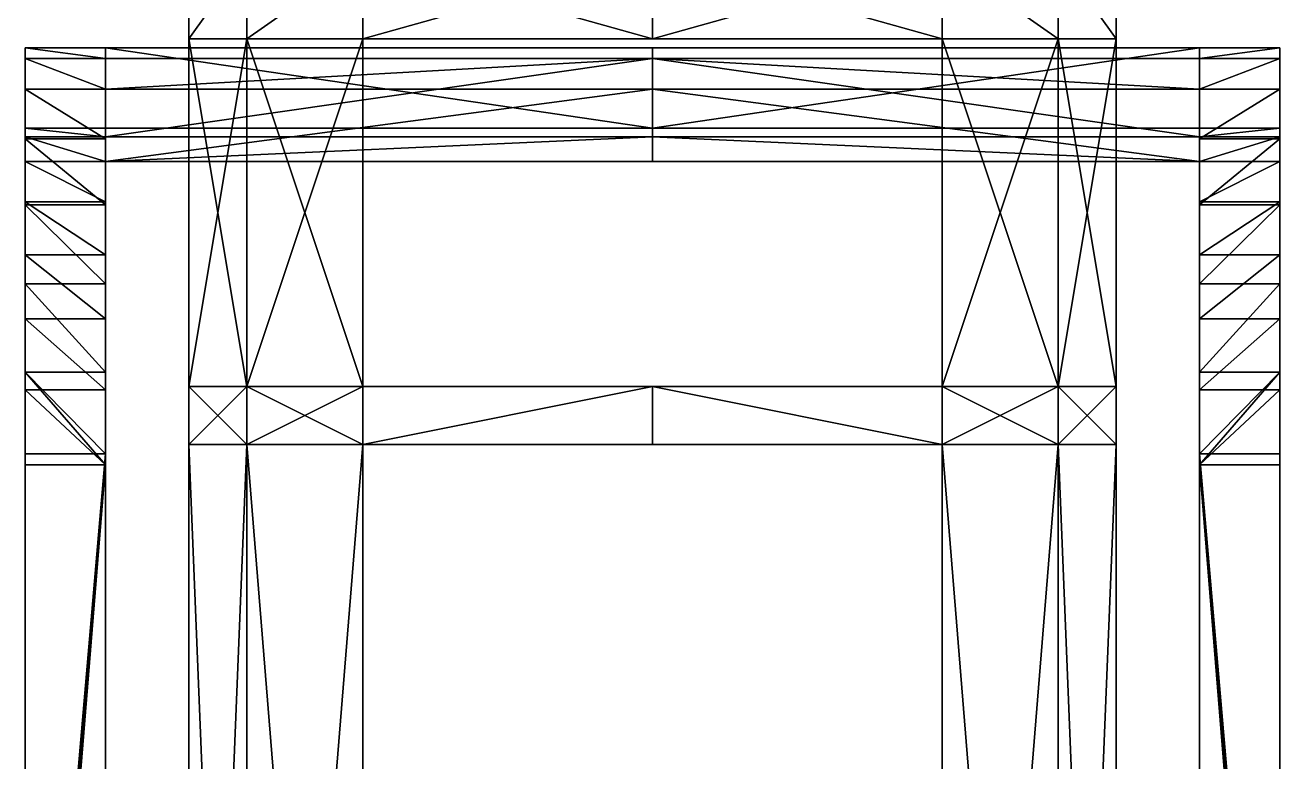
# Model space of a CAD drawing. Extents: x -1.01 to 1.01, y 0 to 4.77.
# Drawn here: x -0.86 to 0.86, y 2.903 to 3.913 of the extents above; entities that cross this region are included whole.
import ezdxf

# ---------------------------------------------------------------- set-up
doc = ezdxf.new("R2010")
doc.units = 0

msp = doc.modelspace()

# ---------------------------------------------------------------- linework, layer by layer
for points in [[(-0.635494, 3.893966, 0.23908), (-0.635494, 4.005177, 0.23908), (-0.556057, 4.005177, 0.23908)], [(-0.556057, 3.893966, 0.23908), (-0.635494, 3.893966, 0.23908), (-0.556057, 4.005177, 0.23908)], [(-0.635494, 3.893966, -0.078667), (-0.635494, 3.893966, -0.435612), (-0.635494, 4.005177, -0.078667)], [(-0.635494, 3.893966, -0.435612), (-0.635494, 4.005177, -0.435612), (-0.635494, 4.005177, -0.078667)], [(-0.635494, 3.893966, -0.435612), (-0.556057, 4.005177, -0.435612), (-0.635494, 4.005177, -0.435612)], [(-0.556057, 3.893966, -0.435612), (-0.556057, 4.005177, -0.435612), (-0.635494, 3.893966, -0.435612)], [(-0.635494, 3.893966, 0.080206), (-0.635494, 4.005177, 0.080206), (-0.635494, 4.005177, 0.111981)], [(-0.635494, 3.893966, 0.111981), (-0.635494, 3.893966, 0.080206), (-0.635494, 4.005177, 0.111981)], [(-0.635494, 3.893966, 0.23908), (-0.635494, 4.005177, 0.111981), (-0.635494, 4.005177, 0.23908)], [(-0.635494, 3.893966, 0.23908), (-0.635494, 3.893966, 0.111981), (-0.635494, 4.005177, 0.111981)], [(-0.635494, 3.893966, 0.080206), (-0.635494, 4.005177, -0.007174), (-0.635494, 4.005177, 0.080206)], [(-0.635494, 3.893966, 0.080206), (-0.635494, 3.893966, -0.007174), (-0.635494, 4.005177, -0.007174)], [(-0.635494, 3.893966, -0.007174), (-0.635494, 3.893966, -0.078667), (-0.635494, 4.005177, -0.078667)], [(-0.635494, 3.893966, -0.007174), (-0.635494, 4.005177, -0.078667), (-0.635494, 4.005177, -0.007174)], [(-0.556057, 3.893966, 0.23908), (-0.556057, 4.005177, 0.23908), (-0.397184, 4.005177, 0.23908)], [(-0.397184, 3.893966, 0.23908), (-0.556057, 3.893966, 0.23908), (-0.397184, 4.005177, 0.23908)], [(-0.556057, 3.893966, -0.435612), (-0.397184, 4.005177, -0.435612), (-0.556057, 4.005177, -0.435612)], [(-0.397184, 3.893966, -0.435612), (-0.397184, 4.005177, -0.435612), (-0.556057, 3.893966, -0.435612)], [(0, 3.893966, -0.435612), (0, 4.005177, -0.435612), (-0.397184, 3.893966, -0.435612)], [(-0.397184, 3.893966, -0.435612), (0, 4.005177, -0.435612), (-0.397184, 4.005177, -0.435612)], [(0, 3.893966, 0.23908), (-0.397184, 4.005177, 0.23908), (0, 4.005177, 0.23908)], [(0, 3.893966, 0.23908), (-0.397184, 3.893966, 0.23908), (-0.397184, 4.005177, 0.23908)], [(0, 3.893966, -0.435612), (0.397184, 3.893966, -0.435612), (0, 4.005177, -0.435612)], [(0.397184, 3.893966, -0.435612), (0.397184, 4.005177, -0.435612), (0, 4.005177, -0.435612)], [(0, 3.893966, 0.23908), (0, 4.005177, 0.23908), (0.397184, 4.005177, 0.23908)], [(0, 3.893966, 0.23908), (0.397184, 4.005177, 0.23908), (0.397184, 3.893966, 0.23908)], [(0.556057, 3.893966, 0.23908), (0.397184, 4.005177, 0.23908), (0.556057, 4.005177, 0.23908)], [(0.397184, 3.893966, 0.23908), (0.397184, 4.005177, 0.23908), (0.556057, 3.893966, 0.23908)], [(0.556057, 3.893966, -0.435612), (0.556057, 4.005177, -0.435612), (0.397184, 4.005177, -0.435612)], [(0.397184, 3.893966, -0.435612), (0.556057, 3.893966, -0.435612), (0.397184, 4.005177, -0.435612)], [(0.635494, 3.893966, 0.23908), (0.556057, 4.005177, 0.23908), (0.635494, 4.005177, 0.23908)], [(0.556057, 3.893966, 0.23908), (0.556057, 4.005177, 0.23908), (0.635494, 3.893966, 0.23908)], [(0.635494, 3.893966, -0.435612), (0.635494, 4.005177, -0.435612), (0.556057, 4.005177, -0.435612)], [(0.556057, 3.893966, -0.435612), (0.635494, 3.893966, -0.435612), (0.556057, 4.005177, -0.435612)], [(0.635494, 3.893966, -0.078667), (0.635494, 4.005177, -0.078667), (0.635494, 3.893966, -0.435612)], [(0.635494, 3.893966, -0.435612), (0.635494, 4.005177, -0.078667), (0.635494, 4.005177, -0.435612)], [(0.635494, 3.893966, 0.080206), (0.635494, 4.005177, 0.111981), (0.635494, 4.005177, 0.080206)], [(0.635494, 3.893966, 0.111981), (0.635494, 4.005177, 0.111981), (0.635494, 3.893966, 0.080206)], [(0.635494, 3.893966, 0.23908), (0.635494, 4.005177, 0.23908), (0.635494, 4.005177, 0.111981)], [(0.635494, 3.893966, 0.23908), (0.635494, 4.005177, 0.111981), (0.635494, 3.893966, 0.111981)], [(0.635494, 3.893966, 0.080206), (0.635494, 4.005177, 0.080206), (0.635494, 4.005177, -0.007174)], [(0.635494, 3.893966, 0.080206), (0.635494, 4.005177, -0.007174), (0.635494, 3.893966, -0.007174)], [(0.635494, 3.893966, -0.007174), (0.635494, 4.005177, -0.078667), (0.635494, 3.893966, -0.078667)], [(0.635494, 3.893966, -0.007174), (0.635494, 4.005177, -0.007174), (0.635494, 4.005177, -0.078667)], [(-0.635494, 3.893966, -0.078667), (-0.556057, 3.893966, -0.435612), (-0.635494, 3.893966, -0.435612)], [(-0.556057, 3.893966, -0.078667), (-0.556057, 3.893966, -0.435612), (-0.635494, 3.893966, -0.078667)], [(-0.556057, 3.417345, -0.078667), (-0.556057, 3.893966, -0.078667), (-0.635494, 3.893966, -0.078667)], [(-0.556057, 3.417345, -0.078667), (-0.635494, 3.893966, -0.078667), (-0.635494, 3.417345, -0.078667)], [(-0.635494, 3.417345, 0.23908), (-0.635494, 3.893966, 0.23908), (-0.556057, 3.893966, 0.23908)], [(-0.556057, 3.417345, 0.23908), (-0.635494, 3.417345, 0.23908), (-0.556057, 3.893966, 0.23908)], [(-0.635494, 3.417345, 0.23908), (-0.635494, 3.417345, 0.111981), (-0.635494, 3.893966, 0.23908)], [(-0.635494, 3.417345, 0.111981), (-0.635494, 3.893966, 0.111981), (-0.635494, 3.893966, 0.23908)], [(-0.635494, 3.417345, 0.111981), (-0.635494, 3.417345, 0.080206), (-0.635494, 3.893966, 0.080206)], [(-0.635494, 3.417345, 0.111981), (-0.635494, 3.893966, 0.080206), (-0.635494, 3.893966, 0.111981)], [(-0.635494, 3.417345, 0.080206), (-0.635494, 3.417345, -0.007174), (-0.635494, 3.893966, 0.080206)], [(-0.635494, 3.417345, -0.007174), (-0.635494, 3.893966, -0.007174), (-0.635494, 3.893966, 0.080206)], [(-0.635494, 3.417345, -0.007174), (-0.635494, 3.417345, -0.078667), (-0.635494, 3.893966, -0.078667)], [(-0.635494, 3.417345, -0.007174), (-0.635494, 3.893966, -0.078667), (-0.635494, 3.893966, -0.007174)], [(-0.556057, 3.893966, -0.078667), (-0.397184, 3.893966, -0.435612), (-0.556057, 3.893966, -0.435612)], [(-0.397184, 3.893966, -0.078667), (-0.397184, 3.893966, -0.435612), (-0.556057, 3.893966, -0.078667)], [(-0.397184, 3.417345, -0.078667), (-0.397184, 3.893966, -0.078667), (-0.556057, 3.893966, -0.078667)], [(-0.397184, 3.417345, -0.078667), (-0.556057, 3.893966, -0.078667), (-0.556057, 3.417345, -0.078667)], [(-0.556057, 3.417345, 0.23908), (-0.556057, 3.893966, 0.23908), (-0.397184, 3.893966, 0.23908)], [(-0.397184, 3.417345, 0.23908), (-0.556057, 3.417345, 0.23908), (-0.397184, 3.893966, 0.23908)], [(0, 3.893966, -0.078667), (0, 3.893966, -0.435612), (-0.397184, 3.893966, -0.078667)], [(-0.397184, 3.893966, -0.078667), (0, 3.893966, -0.435612), (-0.397184, 3.893966, -0.435612)], [(0, 3.893966, 0.111981), (0, 3.893966, 0.080206), (-0.397184, 3.893966, 0.080206)], [(0, 3.893966, 0.111981), (-0.397184, 3.893966, 0.080206), (-0.397184, 3.893966, 0.111981)], [(0, 3.893966, 0.23908), (-0.397184, 3.893966, 0.111981), (-0.397184, 3.893966, 0.23908)], [(0, 3.893966, 0.23908), (0, 3.893966, 0.111981), (-0.397184, 3.893966, 0.111981)], [(-0.397184, 3.417345, 0.111981), (-0.397184, 3.893966, 0.080206), (-0.397184, 3.417345, 0.080206)], [(-0.397184, 3.417345, 0.111981), (-0.397184, 3.893966, 0.111981), (-0.397184, 3.893966, 0.080206)], [(-0.397184, 3.417345, 0.23908), (-0.397184, 3.893966, 0.23908), (-0.397184, 3.417345, 0.111981)], [(-0.397184, 3.417345, 0.111981), (-0.397184, 3.893966, 0.23908), (-0.397184, 3.893966, 0.111981)], [(0, 3.893966, 0.080206), (0, 3.893966, -0.007174), (-0.397184, 3.893966, 0.080206)], [(-0.397184, 3.893966, 0.080206), (0, 3.893966, -0.007174), (-0.397184, 3.893966, -0.007174)], [(0, 3.893966, -0.007174), (0, 3.893966, -0.078667), (-0.397184, 3.893966, -0.078667)], [(0, 3.893966, -0.007174), (-0.397184, 3.893966, -0.078667), (-0.397184, 3.893966, -0.007174)], [(-0.397184, 3.417345, -0.007174), (-0.397184, 3.893966, -0.078667), (-0.397184, 3.417345, -0.078667)], [(-0.397184, 3.417345, -0.007174), (-0.397184, 3.893966, -0.007174), (-0.397184, 3.893966, -0.078667)], [(-0.397184, 3.417345, 0.080206), (-0.397184, 3.893966, 0.080206), (-0.397184, 3.417345, -0.007174)], [(-0.397184, 3.417345, -0.007174), (-0.397184, 3.893966, 0.080206), (-0.397184, 3.893966, -0.007174)], [(0, 3.893966, -0.078667), (0.397184, 3.893966, -0.078667), (0, 3.893966, -0.435612)], [(0.397184, 3.893966, -0.078667), (0.397184, 3.893966, -0.435612), (0, 3.893966, -0.435612)], [(0, 3.893966, 0.111981), (0.397184, 3.893966, 0.080206), (0, 3.893966, 0.080206)], [(0, 3.893966, 0.111981), (0.397184, 3.893966, 0.111981), (0.397184, 3.893966, 0.080206)], [(0, 3.893966, 0.23908), (0.397184, 3.893966, 0.23908), (0.397184, 3.893966, 0.111981)], [(0, 3.893966, 0.23908), (0.397184, 3.893966, 0.111981), (0, 3.893966, 0.111981)], [(0, 3.893966, 0.080206), (0.397184, 3.893966, 0.080206), (0, 3.893966, -0.007174)], [(0.397184, 3.893966, 0.080206), (0.397184, 3.893966, -0.007174), (0, 3.893966, -0.007174)], [(0, 3.893966, -0.007174), (0.397184, 3.893966, -0.078667), (0, 3.893966, -0.078667)], [(0, 3.893966, -0.007174), (0.397184, 3.893966, -0.007174), (0.397184, 3.893966, -0.078667)], [(0.556057, 3.893966, -0.078667), (0.556057, 3.893966, -0.435612), (0.397184, 3.893966, -0.435612)], [(0.397184, 3.893966, -0.078667), (0.556057, 3.893966, -0.078667), (0.397184, 3.893966, -0.435612)], [(0.397184, 3.417345, -0.078667), (0.556057, 3.893966, -0.078667), (0.397184, 3.893966, -0.078667)], [(0.397184, 3.417345, -0.078667), (0.556057, 3.417345, -0.078667), (0.556057, 3.893966, -0.078667)], [(0.556057, 3.417345, 0.23908), (0.397184, 3.893966, 0.23908), (0.556057, 3.893966, 0.23908)], [(0.397184, 3.417345, 0.23908), (0.397184, 3.893966, 0.23908), (0.556057, 3.417345, 0.23908)], [(0.397184, 3.417345, 0.111981), (0.397184, 3.417345, 0.080206), (0.397184, 3.893966, 0.080206)], [(0.397184, 3.417345, 0.111981), (0.397184, 3.893966, 0.080206), (0.397184, 3.893966, 0.111981)], [(0.397184, 3.417345, 0.23908), (0.397184, 3.417345, 0.111981), (0.397184, 3.893966, 0.23908)], [(0.397184, 3.417345, 0.111981), (0.397184, 3.893966, 0.111981), (0.397184, 3.893966, 0.23908)], [(0.397184, 3.417345, -0.007174), (0.397184, 3.417345, -0.078667), (0.397184, 3.893966, -0.078667)], [(0.397184, 3.417345, -0.007174), (0.397184, 3.893966, -0.078667), (0.397184, 3.893966, -0.007174)], [(0.397184, 3.417345, 0.080206), (0.397184, 3.417345, -0.007174), (0.397184, 3.893966, 0.080206)], [(0.397184, 3.417345, -0.007174), (0.397184, 3.893966, -0.007174), (0.397184, 3.893966, 0.080206)], [(0.635494, 3.893966, -0.078667), (0.635494, 3.893966, -0.435612), (0.556057, 3.893966, -0.435612)], [(0.556057, 3.893966, -0.078667), (0.635494, 3.893966, -0.078667), (0.556057, 3.893966, -0.435612)], [(0.556057, 3.417345, -0.078667), (0.635494, 3.893966, -0.078667), (0.556057, 3.893966, -0.078667)], [(0.556057, 3.417345, -0.078667), (0.635494, 3.417345, -0.078667), (0.635494, 3.893966, -0.078667)], [(0.635494, 3.417345, 0.23908), (0.556057, 3.893966, 0.23908), (0.635494, 3.893966, 0.23908)], [(0.556057, 3.417345, 0.23908), (0.556057, 3.893966, 0.23908), (0.635494, 3.417345, 0.23908)], [(0.635494, 3.417345, 0.23908), (0.635494, 3.893966, 0.23908), (0.635494, 3.417345, 0.111981)], [(0.635494, 3.417345, 0.111981), (0.635494, 3.893966, 0.23908), (0.635494, 3.893966, 0.111981)], [(0.635494, 3.417345, 0.111981), (0.635494, 3.893966, 0.080206), (0.635494, 3.417345, 0.080206)], [(0.635494, 3.417345, 0.111981), (0.635494, 3.893966, 0.111981), (0.635494, 3.893966, 0.080206)], [(0.635494, 3.417345, 0.080206), (0.635494, 3.893966, 0.080206), (0.635494, 3.417345, -0.007174)], [(0.635494, 3.417345, -0.007174), (0.635494, 3.893966, 0.080206), (0.635494, 3.893966, -0.007174)], [(0.635494, 3.417345, -0.007174), (0.635494, 3.893966, -0.078667), (0.635494, 3.417345, -0.078667)], [(0.635494, 3.417345, -0.007174), (0.635494, 3.893966, -0.007174), (0.635494, 3.893966, -0.078667)], [(-0.86, 3.771245, -1.588802), (-0.86, 3.771245, -2.158802), (-0.86, 3.881245, -1.588802)], [(-0.86, 3.771245, -2.158802), (-0.86, 3.881245, -2.158802), (-0.86, 3.881245, -1.588802)], [(-0.86, 3.881245, -1.588802), (-0.86, 3.881245, -2.158802), (-0.75, 3.881245, -2.158802)], [(-0.75, 3.881245, -1.588802), (-0.86, 3.881245, -1.588802), (-0.75, 3.881245, -2.158802)], [(-0.86, 3.759685, -2.2614), (-0.86, 3.881245, -2.158802), (-0.86, 3.771245, -2.158802)], [(-0.86, 3.759685, -2.2614), (-0.86, 3.866927, -2.285877), (-0.86, 3.881245, -2.158802)], [(-0.75, 3.866927, -2.285877), (-0.75, 3.881245, -2.158802), (-0.86, 3.881245, -2.158802)], [(-0.75, 3.866927, -2.285877), (-0.86, 3.881245, -2.158802), (-0.86, 3.866927, -2.285877)], [(-0.86, 3.771245, -1.018802), (-0.86, 3.771245, -1.588802), (-0.86, 3.881245, -1.588802)], [(-0.86, 3.771245, -1.018802), (-0.86, 3.881245, -1.588802), (-0.86, 3.881245, -1.018802)], [(-0.75, 3.881245, -1.018802), (-0.86, 3.881245, -1.018802), (-0.86, 3.881245, -1.588802)], [(-0.75, 3.881245, -1.018802), (-0.86, 3.881245, -1.588802), (-0.75, 3.881245, -1.588802)], [(-0.86, 3.759685, -0.916204), (-0.86, 3.771245, -1.018802), (-0.86, 3.881245, -1.018802)], [(-0.86, 3.759685, -0.916204), (-0.86, 3.881245, -1.018802), (-0.86, 3.866927, -0.891727)], [(-0.75, 3.866927, -0.891727), (-0.86, 3.881245, -1.018802), (-0.75, 3.881245, -1.018802)], [(-0.75, 3.866927, -0.891727), (-0.86, 3.866927, -0.891727), (-0.86, 3.881245, -1.018802)], [(0, 3.881245, -1.588802), (-0.75, 3.881245, -2.158802), (0, 3.881245, -2.158802)], [(0, 3.881245, -1.588802), (-0.75, 3.881245, -1.588802), (-0.75, 3.881245, -2.158802)], [(-0.75, 3.759685, -2.2614), (-0.75, 3.771245, -2.158802), (-0.75, 3.881245, -2.158802)], [(-0.75, 3.759685, -2.2614), (-0.75, 3.881245, -2.158802), (-0.75, 3.866927, -2.285877)], [(0, 3.771245, -2.158802), (-0.75, 3.881245, -2.158802), (-0.75, 3.771245, -2.158802)], [(0, 3.771245, -2.158802), (0, 3.881245, -2.158802), (-0.75, 3.881245, -2.158802)], [(0, 3.881245, -1.018802), (-0.75, 3.881245, -1.018802), (0, 3.881245, -1.588802)], [(-0.75, 3.881245, -1.018802), (-0.75, 3.881245, -1.588802), (0, 3.881245, -1.588802)], [(-0.75, 3.759685, -0.916204), (-0.75, 3.881245, -1.018802), (-0.75, 3.771245, -1.018802)], [(-0.75, 3.759685, -0.916204), (-0.75, 3.866927, -0.891727), (-0.75, 3.881245, -1.018802)], [(0, 3.771245, -1.018802), (-0.75, 3.771245, -1.018802), (-0.75, 3.881245, -1.018802)], [(0, 3.771245, -1.018802), (-0.75, 3.881245, -1.018802), (0, 3.881245, -1.018802)], [(0, 3.881245, -1.588802), (0, 3.881245, -2.158802), (0.75, 3.881245, -2.158802)], [(0, 3.881245, -1.588802), (0.75, 3.881245, -2.158802), (0.75, 3.881245, -1.588802)], [(0, 3.771245, -2.158802), (0.75, 3.771245, -2.158802), (0.75, 3.881245, -2.158802)], [(0, 3.771245, -2.158802), (0.75, 3.881245, -2.158802), (0, 3.881245, -2.158802)], [(0, 3.881245, -1.018802), (0, 3.881245, -1.588802), (0.75, 3.881245, -1.018802)], [(0.75, 3.881245, -1.018802), (0, 3.881245, -1.588802), (0.75, 3.881245, -1.588802)], [(0, 3.771245, -1.018802), (0.75, 3.881245, -1.018802), (0.75, 3.771245, -1.018802)], [(0, 3.771245, -1.018802), (0, 3.881245, -1.018802), (0.75, 3.881245, -1.018802)], [(0.86, 3.881245, -1.588802), (0.75, 3.881245, -2.158802), (0.86, 3.881245, -2.158802)], [(0.75, 3.881245, -1.588802), (0.75, 3.881245, -2.158802), (0.86, 3.881245, -1.588802)], [(0.75, 3.866927, -2.285877), (0.86, 3.881245, -2.158802), (0.75, 3.881245, -2.158802)], [(0.75, 3.866927, -2.285877), (0.86, 3.866927, -2.285877), (0.86, 3.881245, -2.158802)], [(0.75, 3.759685, -2.2614), (0.75, 3.881245, -2.158802), (0.75, 3.771245, -2.158802)], [(0.75, 3.759685, -2.2614), (0.75, 3.866927, -2.285877), (0.75, 3.881245, -2.158802)], [(0.75, 3.881245, -1.018802), (0.86, 3.881245, -1.588802), (0.86, 3.881245, -1.018802)], [(0.75, 3.881245, -1.018802), (0.75, 3.881245, -1.588802), (0.86, 3.881245, -1.588802)], [(0.75, 3.866927, -0.891727), (0.75, 3.881245, -1.018802), (0.86, 3.881245, -1.018802)], [(0.75, 3.866927, -0.891727), (0.86, 3.881245, -1.018802), (0.86, 3.866927, -0.891727)], [(0.75, 3.759685, -0.916204), (0.75, 3.771245, -1.018802), (0.75, 3.881245, -1.018802)], [(0.75, 3.759685, -0.916204), (0.75, 3.881245, -1.018802), (0.75, 3.866927, -0.891727)], [(0.86, 3.771245, -1.588802), (0.86, 3.881245, -1.588802), (0.86, 3.771245, -2.158802)], [(0.86, 3.771245, -2.158802), (0.86, 3.881245, -1.588802), (0.86, 3.881245, -2.158802)], [(0.86, 3.759685, -2.2614), (0.86, 3.771245, -2.158802), (0.86, 3.881245, -2.158802)], [(0.86, 3.759685, -2.2614), (0.86, 3.881245, -2.158802), (0.86, 3.866927, -2.285877)], [(0.86, 3.771245, -1.018802), (0.86, 3.881245, -1.588802), (0.86, 3.771245, -1.588802)], [(0.86, 3.771245, -1.018802), (0.86, 3.881245, -1.018802), (0.86, 3.881245, -1.588802)], [(0.86, 3.759685, -0.916204), (0.86, 3.881245, -1.018802), (0.86, 3.771245, -1.018802)], [(0.86, 3.759685, -0.916204), (0.86, 3.866927, -0.891727), (0.86, 3.881245, -1.018802)], [(-0.86, 3.759685, -2.2614), (-0.86, 3.824691, -2.40658), (-0.86, 3.866927, -2.285877)], [(-0.75, 3.824691, -2.40658), (-0.75, 3.866927, -2.285877), (-0.86, 3.866927, -2.285877)], [(-0.75, 3.824691, -2.40658), (-0.86, 3.866927, -2.285877), (-0.86, 3.824691, -2.40658)], [(-0.86, 3.759685, -0.916204), (-0.86, 3.866927, -0.891727), (-0.86, 3.824691, -0.771024)], [(-0.75, 3.824691, -0.771024), (-0.86, 3.866927, -0.891727), (-0.75, 3.866927, -0.891727)], [(-0.75, 3.824691, -0.771024), (-0.86, 3.824691, -0.771024), (-0.86, 3.866927, -0.891727)], [(0, 3.824691, -2.40658), (0, 3.866927, -2.285877), (-0.75, 3.824691, -2.40658)], [(-0.75, 3.824691, -2.40658), (0, 3.866927, -2.285877), (-0.75, 3.866927, -2.285877)], [(0, 3.759685, -2.2614), (-0.75, 3.759685, -2.2614), (0, 3.866927, -2.285877)], [(-0.75, 3.759685, -2.2614), (-0.75, 3.866927, -2.285877), (0, 3.866927, -2.285877)], [(0, 3.759685, -0.916204), (0, 3.866927, -0.891727), (-0.75, 3.759685, -0.916204)], [(-0.75, 3.759685, -0.916204), (0, 3.866927, -0.891727), (-0.75, 3.866927, -0.891727)], [(0, 3.824691, -0.771024), (-0.75, 3.824691, -0.771024), (0, 3.866927, -0.891727)], [(-0.75, 3.824691, -0.771024), (-0.75, 3.866927, -0.891727), (0, 3.866927, -0.891727)], [(0, 3.824691, -2.40658), (0.75, 3.824691, -2.40658), (0, 3.866927, -2.285877)], [(0.75, 3.824691, -2.40658), (0.75, 3.866927, -2.285877), (0, 3.866927, -2.285877)], [(0, 3.759685, -2.2614), (0, 3.866927, -2.285877), (0.75, 3.759685, -2.2614)], [(0.75, 3.759685, -2.2614), (0, 3.866927, -2.285877), (0.75, 3.866927, -2.285877)], [(0, 3.759685, -0.916204), (0.75, 3.759685, -0.916204), (0, 3.866927, -0.891727)], [(0.75, 3.759685, -0.916204), (0.75, 3.866927, -0.891727), (0, 3.866927, -0.891727)], [(0, 3.824691, -0.771024), (0, 3.866927, -0.891727), (0.75, 3.824691, -0.771024)], [(0.75, 3.824691, -0.771024), (0, 3.866927, -0.891727), (0.75, 3.866927, -0.891727)], [(0.75, 3.824691, -2.40658), (0.86, 3.866927, -2.285877), (0.75, 3.866927, -2.285877)], [(0.75, 3.824691, -2.40658), (0.86, 3.824691, -2.40658), (0.86, 3.866927, -2.285877)], [(0.75, 3.824691, -0.771024), (0.75, 3.866927, -0.891727), (0.86, 3.866927, -0.891727)], [(0.75, 3.824691, -0.771024), (0.86, 3.866927, -0.891727), (0.86, 3.824691, -0.771024)], [(0.86, 3.759685, -2.2614), (0.86, 3.866927, -2.285877), (0.86, 3.824691, -2.40658)], [(0.86, 3.759685, -0.916204), (0.86, 3.824691, -0.771024), (0.86, 3.866927, -0.891727)], [(-0.86, 3.725585, -2.358853), (-0.86, 3.824691, -2.40658), (-0.86, 3.759685, -2.2614)], [(-0.86, 3.670654, -2.446275), (-0.86, 3.824691, -2.40658), (-0.86, 3.725585, -2.358853)], [(-0.86, 3.670654, -2.446275), (-0.86, 3.756655, -2.514859), (-0.86, 3.824691, -2.40658)], [(-0.75, 3.756655, -2.514859), (-0.75, 3.824691, -2.40658), (-0.86, 3.824691, -2.40658)], [(-0.75, 3.756655, -2.514859), (-0.86, 3.824691, -2.40658), (-0.86, 3.756655, -2.514859)], [(-0.86, 3.725585, -0.818751), (-0.86, 3.759685, -0.916204), (-0.86, 3.824691, -0.771024)], [(-0.86, 3.670654, -0.731329), (-0.86, 3.725585, -0.818751), (-0.86, 3.824691, -0.771024)], [(-0.86, 3.670654, -0.731329), (-0.86, 3.824691, -0.771024), (-0.86, 3.756655, -0.662746)], [(-0.75, 3.756655, -0.662746), (-0.86, 3.824691, -0.771024), (-0.75, 3.824691, -0.771024)], [(-0.75, 3.756655, -0.662746), (-0.86, 3.756655, -0.662746), (-0.86, 3.824691, -0.771024)], [(-0.75, 3.670654, -2.446275), (-0.75, 3.725585, -2.358853), (-0.75, 3.824691, -2.40658)], [(-0.75, 3.670654, -2.446275), (-0.75, 3.824691, -2.40658), (-0.75, 3.756655, -2.514859)], [(-0.75, 3.670654, -0.731329), (-0.75, 3.824691, -0.771024), (-0.75, 3.725585, -0.818751)], [(-0.75, 3.670654, -0.731329), (-0.75, 3.756655, -0.662746), (-0.75, 3.824691, -0.771024)], [(0, 3.725585, -2.358853), (0, 3.824691, -2.40658), (-0.75, 3.725585, -2.358853)], [(-0.75, 3.725585, -2.358853), (0, 3.824691, -2.40658), (-0.75, 3.824691, -2.40658)], [(0, 3.725585, -0.818751), (-0.75, 3.725585, -0.818751), (0, 3.824691, -0.771024)], [(-0.75, 3.725585, -0.818751), (-0.75, 3.824691, -0.771024), (0, 3.824691, -0.771024)], [(0, 3.725585, -2.358853), (0.75, 3.725585, -2.358853), (0, 3.824691, -2.40658)], [(0.75, 3.725585, -2.358853), (0.75, 3.824691, -2.40658), (0, 3.824691, -2.40658)], [(0, 3.725585, -0.818751), (0, 3.824691, -0.771024), (0.75, 3.725585, -0.818751)], [(0.75, 3.725585, -0.818751), (0, 3.824691, -0.771024), (0.75, 3.824691, -0.771024)], [(0.75, 3.756655, -2.514859), (0.86, 3.824691, -2.40658), (0.75, 3.824691, -2.40658)], [(0.75, 3.756655, -2.514859), (0.86, 3.756655, -2.514859), (0.86, 3.824691, -2.40658)], [(0.75, 3.670654, -2.446275), (0.75, 3.824691, -2.40658), (0.75, 3.725585, -2.358853)], [(0.75, 3.670654, -2.446275), (0.75, 3.756655, -2.514859), (0.75, 3.824691, -2.40658)], [(0.75, 3.756655, -0.662746), (0.75, 3.824691, -0.771024), (0.86, 3.824691, -0.771024)], [(0.75, 3.756655, -0.662746), (0.86, 3.824691, -0.771024), (0.86, 3.756655, -0.662746)], [(0.75, 3.670654, -0.731329), (0.75, 3.725585, -0.818751), (0.75, 3.824691, -0.771024)], [(0.75, 3.670654, -0.731329), (0.75, 3.824691, -0.771024), (0.75, 3.756655, -0.662746)], [(0.86, 3.725585, -2.358853), (0.86, 3.759685, -2.2614), (0.86, 3.824691, -2.40658)], [(0.86, 3.670654, -2.446275), (0.86, 3.725585, -2.358853), (0.86, 3.824691, -2.40658)], [(0.86, 3.670654, -2.446275), (0.86, 3.824691, -2.40658), (0.86, 3.756655, -2.514859)], [(0.86, 3.725585, -0.818751), (0.86, 3.824691, -0.771024), (0.86, 3.759685, -0.916204)], [(0.86, 3.670654, -0.731329), (0.86, 3.824691, -0.771024), (0.86, 3.725585, -0.818751)], [(0.86, 3.670654, -0.731329), (0.86, 3.756655, -0.662746), (0.86, 3.824691, -0.771024)], [(-0.86, 3.771245, -1.588802), (-0.75, 3.771245, -2.158802), (-0.86, 3.771245, -2.158802)], [(-0.75, 3.771245, -1.588802), (-0.75, 3.771245, -2.158802), (-0.86, 3.771245, -1.588802)], [(-0.75, 3.759685, -2.2614), (-0.86, 3.771245, -2.158802), (-0.75, 3.771245, -2.158802)], [(-0.75, 3.759685, -2.2614), (-0.86, 3.759685, -2.2614), (-0.86, 3.771245, -2.158802)], [(-0.75, 3.771245, -1.018802), (-0.86, 3.771245, -1.588802), (-0.86, 3.771245, -1.018802)], [(-0.75, 3.771245, -1.018802), (-0.75, 3.771245, -1.588802), (-0.86, 3.771245, -1.588802)], [(-0.75, 3.759685, -0.916204), (-0.75, 3.771245, -1.018802), (-0.86, 3.771245, -1.018802)], [(-0.75, 3.759685, -0.916204), (-0.86, 3.771245, -1.018802), (-0.86, 3.759685, -0.916204)], [(0, 3.771245, -1.588802), (0, 3.771245, -2.158802), (-0.75, 3.771245, -1.588802)], [(-0.75, 3.771245, -1.588802), (0, 3.771245, -2.158802), (-0.75, 3.771245, -2.158802)], [(0, 3.771245, -1.018802), (0, 3.771245, -1.588802), (-0.75, 3.771245, -1.588802)], [(0, 3.771245, -1.018802), (-0.75, 3.771245, -1.588802), (-0.75, 3.771245, -1.018802)], [(0, 3.771245, -1.588802), (0.75, 3.771245, -1.588802), (0, 3.771245, -2.158802)], [(0.75, 3.771245, -1.588802), (0.75, 3.771245, -2.158802), (0, 3.771245, -2.158802)], [(0, 3.771245, -1.018802), (0.75, 3.771245, -1.588802), (0, 3.771245, -1.588802)], [(0, 3.771245, -1.018802), (0.75, 3.771245, -1.018802), (0.75, 3.771245, -1.588802)], [(0.86, 3.771245, -1.588802), (0.86, 3.771245, -2.158802), (0.75, 3.771245, -2.158802)], [(0.75, 3.771245, -1.588802), (0.86, 3.771245, -1.588802), (0.75, 3.771245, -2.158802)], [(0.75, 3.759685, -2.2614), (0.75, 3.771245, -2.158802), (0.86, 3.771245, -2.158802)], [(0.75, 3.759685, -2.2614), (0.86, 3.771245, -2.158802), (0.86, 3.759685, -2.2614)], [(0.75, 3.771245, -1.018802), (0.86, 3.771245, -1.018802), (0.86, 3.771245, -1.588802)], [(0.75, 3.771245, -1.018802), (0.86, 3.771245, -1.588802), (0.75, 3.771245, -1.588802)], [(0.75, 3.759685, -0.916204), (0.86, 3.771245, -1.018802), (0.75, 3.771245, -1.018802)], [(0.75, 3.759685, -0.916204), (0.86, 3.759685, -0.916204), (0.86, 3.771245, -1.018802)], [(-0.75, 3.725585, -2.358853), (-0.86, 3.759685, -2.2614), (-0.75, 3.759685, -2.2614)], [(-0.75, 3.725585, -2.358853), (-0.86, 3.725585, -2.358853), (-0.86, 3.759685, -2.2614)], [(-0.75, 3.725585, -0.818751), (-0.75, 3.759685, -0.916204), (-0.86, 3.759685, -0.916204)], [(-0.75, 3.725585, -0.818751), (-0.86, 3.759685, -0.916204), (-0.86, 3.725585, -0.818751)], [(-0.86, 3.597647, -2.519282), (-0.86, 3.756655, -2.514859), (-0.86, 3.670654, -2.446275)], [(-0.86, 3.597647, -2.519282), (-0.86, 3.666231, -2.605283), (-0.86, 3.756655, -2.514859)], [(-0.75, 3.666231, -2.605283), (-0.75, 3.756655, -2.514859), (-0.86, 3.756655, -2.514859)], [(-0.75, 3.666231, -2.605283), (-0.86, 3.756655, -2.514859), (-0.86, 3.666231, -2.605283)], [(-0.86, 3.597647, -0.658323), (-0.86, 3.670654, -0.731329), (-0.86, 3.756655, -0.662746)], [(-0.86, 3.597647, -0.658323), (-0.86, 3.756655, -0.662746), (-0.86, 3.666231, -0.572321)], [(-0.75, 3.666231, -0.572321), (-0.86, 3.756655, -0.662746), (-0.75, 3.756655, -0.662746)], [(-0.75, 3.666231, -0.572321), (-0.86, 3.666231, -0.572321), (-0.86, 3.756655, -0.662746)], [(0, 3.725585, -2.358853), (-0.75, 3.725585, -2.358853), (0, 3.759685, -2.2614)], [(-0.75, 3.725585, -2.358853), (-0.75, 3.759685, -2.2614), (0, 3.759685, -2.2614)], [(0, 3.725585, -0.818751), (0, 3.759685, -0.916204), (-0.75, 3.725585, -0.818751)], [(-0.75, 3.725585, -0.818751), (0, 3.759685, -0.916204), (-0.75, 3.759685, -0.916204)], [(-0.75, 3.597647, -2.519282), (-0.75, 3.670654, -2.446275), (-0.75, 3.756655, -2.514859)], [(-0.75, 3.597647, -2.519282), (-0.75, 3.756655, -2.514859), (-0.75, 3.666231, -2.605283)], [(-0.75, 3.597647, -0.658323), (-0.75, 3.756655, -0.662746), (-0.75, 3.670654, -0.731329)], [(-0.75, 3.597647, -0.658323), (-0.75, 3.666231, -0.572321), (-0.75, 3.756655, -0.662746)], [(0, 3.725585, -2.358853), (0, 3.759685, -2.2614), (0.75, 3.725585, -2.358853)], [(0.75, 3.725585, -2.358853), (0, 3.759685, -2.2614), (0.75, 3.759685, -2.2614)], [(0, 3.725585, -0.818751), (0.75, 3.725585, -0.818751), (0, 3.759685, -0.916204)], [(0.75, 3.725585, -0.818751), (0.75, 3.759685, -0.916204), (0, 3.759685, -0.916204)], [(0.75, 3.725585, -2.358853), (0.75, 3.759685, -2.2614), (0.86, 3.759685, -2.2614)], [(0.75, 3.725585, -2.358853), (0.86, 3.759685, -2.2614), (0.86, 3.725585, -2.358853)], [(0.75, 3.725585, -0.818751), (0.86, 3.759685, -0.916204), (0.75, 3.759685, -0.916204)], [(0.75, 3.725585, -0.818751), (0.86, 3.725585, -0.818751), (0.86, 3.759685, -0.916204)], [(0.75, 3.666231, -2.605283), (0.86, 3.756655, -2.514859), (0.75, 3.756655, -2.514859)], [(0.75, 3.666231, -2.605283), (0.86, 3.666231, -2.605283), (0.86, 3.756655, -2.514859)], [(0.75, 3.597647, -2.519282), (0.75, 3.756655, -2.514859), (0.75, 3.670654, -2.446275)], [(0.75, 3.597647, -2.519282), (0.75, 3.666231, -2.605283), (0.75, 3.756655, -2.514859)], [(0.75, 3.666231, -0.572321), (0.75, 3.756655, -0.662746), (0.86, 3.756655, -0.662746)], [(0.75, 3.666231, -0.572321), (0.86, 3.756655, -0.662746), (0.86, 3.666231, -0.572321)], [(0.75, 3.597647, -0.658323), (0.75, 3.670654, -0.731329), (0.75, 3.756655, -0.662746)], [(0.75, 3.597647, -0.658323), (0.75, 3.756655, -0.662746), (0.75, 3.666231, -0.572321)], [(0.86, 3.597647, -2.519282), (0.86, 3.670654, -2.446275), (0.86, 3.756655, -2.514859)], [(0.86, 3.597647, -2.519282), (0.86, 3.756655, -2.514859), (0.86, 3.666231, -2.605283)], [(0.86, 3.597647, -0.658323), (0.86, 3.756655, -0.662746), (0.86, 3.670654, -0.731329)], [(0.86, 3.597647, -0.658323), (0.86, 3.666231, -0.572321), (0.86, 3.756655, -0.662746)], [(-0.75, 3.670654, -2.446275), (-0.86, 3.725585, -2.358853), (-0.75, 3.725585, -2.358853)], [(-0.75, 3.670654, -2.446275), (-0.86, 3.670654, -2.446275), (-0.86, 3.725585, -2.358853)], [(-0.75, 3.670654, -0.731329), (-0.75, 3.725585, -0.818751), (-0.86, 3.725585, -0.818751)], [(-0.75, 3.670654, -0.731329), (-0.86, 3.725585, -0.818751), (-0.86, 3.670654, -0.731329)], [(0.75, 3.670654, -2.446275), (0.75, 3.725585, -2.358853), (0.86, 3.725585, -2.358853)], [(0.75, 3.670654, -2.446275), (0.86, 3.725585, -2.358853), (0.86, 3.670654, -2.446275)], [(0.75, 3.670654, -0.731329), (0.86, 3.725585, -0.818751), (0.75, 3.725585, -0.818751)], [(0.75, 3.670654, -0.731329), (0.86, 3.670654, -0.731329), (0.86, 3.725585, -0.818751)], [(-0.75, 3.597647, -2.519282), (-0.86, 3.670654, -2.446275), (-0.75, 3.670654, -2.446275)], [(-0.75, 3.597647, -2.519282), (-0.86, 3.597647, -2.519282), (-0.86, 3.670654, -2.446275)], [(-0.75, 3.597647, -0.658323), (-0.75, 3.670654, -0.731329), (-0.86, 3.670654, -0.731329)], [(-0.75, 3.597647, -0.658323), (-0.86, 3.670654, -0.731329), (-0.86, 3.597647, -0.658323)], [(-0.86, 3.557953, -2.673319), (-0.86, 3.666231, -2.605283), (-0.86, 3.597647, -2.519282)], [(-0.75, 3.557953, -2.673319), (-0.75, 3.666231, -2.605283), (-0.86, 3.666231, -2.605283)], [(-0.75, 3.557953, -2.673319), (-0.86, 3.666231, -2.605283), (-0.86, 3.557953, -2.673319)], [(-0.86, 3.557953, -0.504286), (-0.86, 3.597647, -0.658323), (-0.86, 3.666231, -0.572321)], [(-0.75, 3.557953, -0.504286), (-0.86, 3.666231, -0.572321), (-0.75, 3.666231, -0.572321)], [(-0.75, 3.557953, -0.504286), (-0.86, 3.557953, -0.504286), (-0.86, 3.666231, -0.572321)], [(-0.75, 3.557953, -2.673319), (-0.75, 3.597647, -2.519282), (-0.75, 3.666231, -2.605283)], [(-0.75, 3.557953, -0.504286), (-0.75, 3.666231, -0.572321), (-0.75, 3.597647, -0.658323)], [(0.75, 3.597647, -2.519282), (0.75, 3.670654, -2.446275), (0.86, 3.670654, -2.446275)], [(0.75, 3.597647, -2.519282), (0.86, 3.670654, -2.446275), (0.86, 3.597647, -2.519282)], [(0.75, 3.597647, -0.658323), (0.86, 3.670654, -0.731329), (0.75, 3.670654, -0.731329)], [(0.75, 3.597647, -0.658323), (0.86, 3.597647, -0.658323), (0.86, 3.670654, -0.731329)], [(0.75, 3.557953, -2.673319), (0.86, 3.666231, -2.605283), (0.75, 3.666231, -2.605283)], [(0.75, 3.557953, -2.673319), (0.86, 3.557953, -2.673319), (0.86, 3.666231, -2.605283)], [(0.75, 3.557953, -2.673319), (0.75, 3.666231, -2.605283), (0.75, 3.597647, -2.519282)], [(0.75, 3.557953, -0.504286), (0.75, 3.666231, -0.572321), (0.86, 3.666231, -0.572321)], [(0.75, 3.557953, -0.504286), (0.86, 3.666231, -0.572321), (0.86, 3.557953, -0.504286)], [(0.75, 3.557953, -0.504286), (0.75, 3.597647, -0.658323), (0.75, 3.666231, -0.572321)], [(0.86, 3.557953, -2.673319), (0.86, 3.597647, -2.519282), (0.86, 3.666231, -2.605283)], [(0.86, 3.557953, -0.504286), (0.86, 3.666231, -0.572321), (0.86, 3.597647, -0.658323)], [(-0.86, 3.510225, -2.574212), (-0.86, 3.557953, -2.673319), (-0.86, 3.597647, -2.519282)], [(-0.75, 3.510225, -2.574212), (-0.86, 3.597647, -2.519282), (-0.75, 3.597647, -2.519282)], [(-0.75, 3.510225, -2.574212), (-0.86, 3.510225, -2.574212), (-0.86, 3.597647, -2.519282)], [(-0.86, 3.510225, -0.603392), (-0.86, 3.597647, -0.658323), (-0.86, 3.557953, -0.504286)], [(-0.75, 3.510225, -0.603392), (-0.75, 3.597647, -0.658323), (-0.86, 3.597647, -0.658323)], [(-0.75, 3.510225, -0.603392), (-0.86, 3.597647, -0.658323), (-0.86, 3.510225, -0.603392)], [(-0.75, 3.510225, -2.574212), (-0.75, 3.597647, -2.519282), (-0.75, 3.557953, -2.673319)], [(-0.75, 3.510225, -0.603392), (-0.75, 3.557953, -0.504286), (-0.75, 3.597647, -0.658323)], [(0.75, 3.510225, -2.574212), (0.75, 3.557953, -2.673319), (0.75, 3.597647, -2.519282)], [(0.75, 3.510225, -2.574212), (0.75, 3.597647, -2.519282), (0.86, 3.597647, -2.519282)], [(0.75, 3.510225, -2.574212), (0.86, 3.597647, -2.519282), (0.86, 3.510225, -2.574212)], [(0.75, 3.510225, -0.603392), (0.75, 3.597647, -0.658323), (0.75, 3.557953, -0.504286)], [(0.75, 3.510225, -0.603392), (0.86, 3.597647, -0.658323), (0.75, 3.597647, -0.658323)], [(0.75, 3.510225, -0.603392), (0.86, 3.510225, -0.603392), (0.86, 3.597647, -0.658323)], [(0.86, 3.510225, -2.574212), (0.86, 3.597647, -2.519282), (0.86, 3.557953, -2.673319)], [(0.86, 3.510225, -0.603392), (0.86, 3.557953, -0.504286), (0.86, 3.597647, -0.658323)], [(-0.86, 3.437249, -2.715555), (-0.86, 3.557953, -2.673319), (-0.86, 3.510225, -2.574212)], [(-0.75, 3.437249, -2.715555), (-0.75, 3.557953, -2.673319), (-0.86, 3.557953, -2.673319)], [(-0.75, 3.437249, -2.715555), (-0.86, 3.557953, -2.673319), (-0.86, 3.437249, -2.715555)], [(-0.86, 3.437249, -0.46205), (-0.86, 3.510225, -0.603392), (-0.86, 3.557953, -0.504286)], [(-0.75, 3.437249, -0.46205), (-0.86, 3.557953, -0.504286), (-0.75, 3.557953, -0.504286)], [(-0.75, 3.437249, -0.46205), (-0.86, 3.437249, -0.46205), (-0.86, 3.557953, -0.504286)], [(-0.75, 3.437249, -2.715555), (-0.75, 3.510225, -2.574212), (-0.75, 3.557953, -2.673319)], [(-0.75, 3.437249, -0.46205), (-0.75, 3.557953, -0.504286), (-0.75, 3.510225, -0.603392)], [(0.75, 3.437249, -2.715555), (0.86, 3.557953, -2.673319), (0.75, 3.557953, -2.673319)], [(0.75, 3.437249, -2.715555), (0.86, 3.437249, -2.715555), (0.86, 3.557953, -2.673319)], [(0.75, 3.437249, -2.715555), (0.75, 3.557953, -2.673319), (0.75, 3.510225, -2.574212)], [(0.75, 3.437249, -0.46205), (0.75, 3.557953, -0.504286), (0.86, 3.557953, -0.504286)], [(0.75, 3.437249, -0.46205), (0.86, 3.557953, -0.504286), (0.86, 3.437249, -0.46205)], [(0.75, 3.437249, -0.46205), (0.75, 3.510225, -0.603392), (0.75, 3.557953, -0.504286)], [(0.86, 3.437249, -2.715555), (0.86, 3.510225, -2.574212), (0.86, 3.557953, -2.673319)], [(0.86, 3.437249, -0.46205), (0.86, 3.557953, -0.504286), (0.86, 3.510225, -0.603392)], [(-0.86, 3.412772, -2.608313), (-0.86, 3.437249, -2.715555), (-0.86, 3.510225, -2.574212)], [(-0.75, 3.412772, -2.608313), (-0.86, 3.510225, -2.574212), (-0.75, 3.510225, -2.574212)], [(-0.75, 3.412772, -2.608313), (-0.86, 3.412772, -2.608313), (-0.86, 3.510225, -2.574212)], [(-0.86, 3.412772, -0.569292), (-0.86, 3.510225, -0.603392), (-0.86, 3.437249, -0.46205)], [(-0.75, 3.412772, -0.569292), (-0.75, 3.510225, -0.603392), (-0.86, 3.510225, -0.603392)], [(-0.75, 3.412772, -0.569292), (-0.86, 3.510225, -0.603392), (-0.86, 3.412772, -0.569292)], [(-0.75, 3.412772, -2.608313), (-0.75, 3.510225, -2.574212), (-0.75, 3.437249, -2.715555)], [(-0.75, 3.412772, -0.569292), (-0.75, 3.437249, -0.46205), (-0.75, 3.510225, -0.603392)], [(0.75, 3.412772, -2.608313), (0.75, 3.437249, -2.715555), (0.75, 3.510225, -2.574212)], [(0.75, 3.412772, -2.608313), (0.75, 3.510225, -2.574212), (0.86, 3.510225, -2.574212)], [(0.75, 3.412772, -2.608313), (0.86, 3.510225, -2.574212), (0.86, 3.412772, -2.608313)], [(0.75, 3.412772, -0.569292), (0.75, 3.510225, -0.603392), (0.75, 3.437249, -0.46205)], [(0.75, 3.412772, -0.569292), (0.86, 3.510225, -0.603392), (0.75, 3.510225, -0.603392)], [(0.75, 3.412772, -0.569292), (0.86, 3.412772, -0.569292), (0.86, 3.510225, -0.603392)], [(0.86, 3.412772, -2.608313), (0.86, 3.510225, -2.574212), (0.86, 3.437249, -2.715555)], [(0.86, 3.412772, -0.569292), (0.86, 3.437249, -0.46205), (0.86, 3.510225, -0.603392)], [(-0.86, 3.310174, -2.619873), (-0.86, 3.437249, -2.715555), (-0.86, 3.412772, -2.608313)], [(-0.86, 3.310174, -2.619873), (-0.86, 3.310174, -2.729873), (-0.86, 3.437249, -2.715555)], [(-0.75, 3.310174, -2.729873), (-0.75, 3.437249, -2.715555), (-0.86, 3.437249, -2.715555)], [(-0.75, 3.310174, -2.729873), (-0.86, 3.437249, -2.715555), (-0.86, 3.310174, -2.729873)], [(-0.86, 3.325174, -0.447732), (-0.86, 3.412772, -0.569292), (-0.86, 3.437249, -0.46205)], [(-0.75, 3.325174, -0.447732), (-0.86, 3.437249, -0.46205), (-0.75, 3.437249, -0.46205)], [(-0.75, 3.325174, -0.447732), (-0.86, 3.325174, -0.447732), (-0.86, 3.437249, -0.46205)], [(-0.75, 3.310174, -2.619873), (-0.75, 3.412772, -2.608313), (-0.75, 3.437249, -2.715555)], [(-0.75, 3.310174, -2.619873), (-0.75, 3.437249, -2.715555), (-0.75, 3.310174, -2.729873)], [(-0.75, 3.325174, -0.447732), (-0.75, 3.437249, -0.46205), (-0.75, 3.412772, -0.569292)], [(0.75, 3.310174, -2.729873), (0.86, 3.437249, -2.715555), (0.75, 3.437249, -2.715555)], [(0.75, 3.310174, -2.729873), (0.86, 3.310174, -2.729873), (0.86, 3.437249, -2.715555)], [(0.75, 3.310174, -2.619873), (0.75, 3.437249, -2.715555), (0.75, 3.412772, -2.608313)], [(0.75, 3.310174, -2.619873), (0.75, 3.310174, -2.729873), (0.75, 3.437249, -2.715555)], [(0.75, 3.325174, -0.447732), (0.75, 3.437249, -0.46205), (0.86, 3.437249, -0.46205)], [(0.75, 3.325174, -0.447732), (0.86, 3.437249, -0.46205), (0.86, 3.325174, -0.447732)], [(0.75, 3.325174, -0.447732), (0.75, 3.412772, -0.569292), (0.75, 3.437249, -0.46205)], [(0.86, 3.310174, -2.619873), (0.86, 3.412772, -2.608313), (0.86, 3.437249, -2.715555)], [(0.86, 3.310174, -2.619873), (0.86, 3.437249, -2.715555), (0.86, 3.310174, -2.729873)], [(0.86, 3.325174, -0.447732), (0.86, 3.437249, -0.46205), (0.86, 3.412772, -0.569292)], [(-0.75, 3.310174, -2.619873), (-0.86, 3.412772, -2.608313), (-0.75, 3.412772, -2.608313)], [(-0.75, 3.310174, -2.619873), (-0.86, 3.310174, -2.619873), (-0.86, 3.412772, -2.608313)], [(-0.86, 3.310174, -0.557732), (-0.86, 3.412772, -0.569292), (-0.86, 3.325174, -0.447732)], [(-0.75, 3.310174, -0.557732), (-0.75, 3.412772, -0.569292), (-0.86, 3.412772, -0.569292)], [(-0.75, 3.310174, -0.557732), (-0.86, 3.412772, -0.569292), (-0.86, 3.310174, -0.557732)], [(-0.75, 3.310174, -0.557732), (-0.75, 3.325174, -0.447732), (-0.75, 3.412772, -0.569292)], [(-0.556057, 3.337909, -0.078667), (-0.556057, 3.417345, -0.078667), (-0.635494, 3.417345, -0.078667)], [(-0.556057, 3.337909, -0.078667), (-0.635494, 3.417345, -0.078667), (-0.635494, 3.337909, -0.078667)], [(-0.635494, 3.337909, 0.23908), (-0.635494, 3.417345, 0.23908), (-0.556057, 3.417345, 0.23908)], [(-0.556057, 3.337909, 0.23908), (-0.635494, 3.337909, 0.23908), (-0.556057, 3.417345, 0.23908)], [(-0.635494, 3.337909, 0.111981), (-0.635494, 3.337909, 0.080206), (-0.635494, 3.417345, 0.080206)], [(-0.635494, 3.337909, 0.111981), (-0.635494, 3.417345, 0.080206), (-0.635494, 3.417345, 0.111981)], [(-0.635494, 3.337909, 0.23908), (-0.635494, 3.417345, 0.111981), (-0.635494, 3.417345, 0.23908)], [(-0.635494, 3.337909, 0.23908), (-0.635494, 3.337909, 0.111981), (-0.635494, 3.417345, 0.111981)], [(-0.635494, 3.337909, 0.080206), (-0.635494, 3.337909, -0.007174), (-0.635494, 3.417345, 0.080206)], [(-0.635494, 3.337909, -0.007174), (-0.635494, 3.417345, -0.007174), (-0.635494, 3.417345, 0.080206)], [(-0.635494, 3.337909, -0.007174), (-0.635494, 3.337909, -0.078667), (-0.635494, 3.417345, -0.078667)], [(-0.635494, 3.337909, -0.007174), (-0.635494, 3.417345, -0.078667), (-0.635494, 3.417345, -0.007174)], [(-0.397184, 3.337909, -0.078667), (-0.397184, 3.417345, -0.078667), (-0.556057, 3.417345, -0.078667)], [(-0.397184, 3.337909, -0.078667), (-0.556057, 3.417345, -0.078667), (-0.556057, 3.337909, -0.078667)], [(-0.556057, 3.337909, 0.23908), (-0.556057, 3.417345, 0.23908), (-0.397184, 3.417345, 0.23908)], [(-0.397184, 3.337909, 0.23908), (-0.556057, 3.337909, 0.23908), (-0.397184, 3.417345, 0.23908)], [(-0.397184, 3.337909, 0.23908), (-0.397184, 3.417345, 0.23908), (-0.397184, 3.337909, 0.111981)], [(-0.397184, 3.337909, 0.111981), (-0.397184, 3.417345, 0.23908), (-0.397184, 3.417345, 0.111981)], [(-0.397184, 3.337909, -0.078667), (-0.397184, 3.417345, -0.007174), (-0.397184, 3.417345, -0.078667)], [(-0.397184, 3.337909, -0.007174), (-0.397184, 3.417345, -0.007174), (-0.397184, 3.337909, -0.078667)], [(0, 3.417345, 0.111981), (-0.397184, 3.417345, 0.111981), (0, 3.417345, 0.080206)], [(-0.397184, 3.417345, 0.111981), (-0.397184, 3.417345, 0.080206), (0, 3.417345, 0.080206)], [(0, 3.337909, 0.111981), (-0.397184, 3.337909, 0.111981), (0, 3.417345, 0.111981)], [(-0.397184, 3.337909, 0.111981), (-0.397184, 3.417345, 0.111981), (0, 3.417345, 0.111981)], [(0, 3.337909, -0.007174), (0, 3.417345, -0.007174), (-0.397184, 3.337909, -0.007174)], [(-0.397184, 3.337909, -0.007174), (0, 3.417345, -0.007174), (-0.397184, 3.417345, -0.007174)], [(0, 3.417345, 0.080206), (-0.397184, 3.417345, 0.080206), (0, 3.417345, -0.007174)], [(-0.397184, 3.417345, 0.080206), (-0.397184, 3.417345, -0.007174), (0, 3.417345, -0.007174)], [(0, 3.417345, 0.111981), (0, 3.417345, 0.080206), (0.397184, 3.417345, 0.111981)], [(0.397184, 3.417345, 0.111981), (0, 3.417345, 0.080206), (0.397184, 3.417345, 0.080206)], [(0, 3.337909, 0.111981), (0, 3.417345, 0.111981), (0.397184, 3.337909, 0.111981)], [(0.397184, 3.337909, 0.111981), (0, 3.417345, 0.111981), (0.397184, 3.417345, 0.111981)], [(0, 3.337909, -0.007174), (0.397184, 3.337909, -0.007174), (0, 3.417345, -0.007174)], [(0.397184, 3.337909, -0.007174), (0.397184, 3.417345, -0.007174), (0, 3.417345, -0.007174)], [(0, 3.417345, 0.080206), (0, 3.417345, -0.007174), (0.397184, 3.417345, 0.080206)], [(0.397184, 3.417345, 0.080206), (0, 3.417345, -0.007174), (0.397184, 3.417345, -0.007174)], [(0.397184, 3.337909, -0.078667), (0.556057, 3.417345, -0.078667), (0.397184, 3.417345, -0.078667)], [(0.397184, 3.337909, -0.078667), (0.556057, 3.337909, -0.078667), (0.556057, 3.417345, -0.078667)], [(0.556057, 3.337909, 0.23908), (0.397184, 3.417345, 0.23908), (0.556057, 3.417345, 0.23908)], [(0.397184, 3.337909, 0.23908), (0.397184, 3.417345, 0.23908), (0.556057, 3.337909, 0.23908)], [(0.397184, 3.337909, 0.23908), (0.397184, 3.337909, 0.111981), (0.397184, 3.417345, 0.23908)], [(0.397184, 3.337909, 0.111981), (0.397184, 3.417345, 0.111981), (0.397184, 3.417345, 0.23908)], [(0.397184, 3.337909, -0.078667), (0.397184, 3.417345, -0.078667), (0.397184, 3.417345, -0.007174)], [(0.397184, 3.337909, -0.007174), (0.397184, 3.337909, -0.078667), (0.397184, 3.417345, -0.007174)], [(0.556057, 3.337909, -0.078667), (0.635494, 3.417345, -0.078667), (0.556057, 3.417345, -0.078667)], [(0.556057, 3.337909, -0.078667), (0.635494, 3.337909, -0.078667), (0.635494, 3.417345, -0.078667)], [(0.635494, 3.337909, 0.23908), (0.556057, 3.417345, 0.23908), (0.635494, 3.417345, 0.23908)], [(0.556057, 3.337909, 0.23908), (0.556057, 3.417345, 0.23908), (0.635494, 3.337909, 0.23908)], [(0.635494, 3.337909, 0.111981), (0.635494, 3.417345, 0.080206), (0.635494, 3.337909, 0.080206)], [(0.635494, 3.337909, 0.111981), (0.635494, 3.417345, 0.111981), (0.635494, 3.417345, 0.080206)], [(0.635494, 3.337909, 0.23908), (0.635494, 3.417345, 0.23908), (0.635494, 3.417345, 0.111981)], [(0.635494, 3.337909, 0.23908), (0.635494, 3.417345, 0.111981), (0.635494, 3.337909, 0.111981)], [(0.635494, 3.337909, 0.080206), (0.635494, 3.417345, 0.080206), (0.635494, 3.337909, -0.007174)], [(0.635494, 3.337909, -0.007174), (0.635494, 3.417345, 0.080206), (0.635494, 3.417345, -0.007174)], [(0.635494, 3.337909, -0.007174), (0.635494, 3.417345, -0.078667), (0.635494, 3.337909, -0.078667)], [(0.635494, 3.337909, -0.007174), (0.635494, 3.417345, -0.007174), (0.635494, 3.417345, -0.078667)], [(0.75, 3.310174, -2.619873), (0.75, 3.412772, -2.608313), (0.86, 3.412772, -2.608313)], [(0.75, 3.310174, -2.619873), (0.86, 3.412772, -2.608313), (0.86, 3.310174, -2.619873)], [(0.75, 3.310174, -0.557732), (0.75, 3.412772, -0.569292), (0.75, 3.325174, -0.447732)], [(0.75, 3.310174, -0.557732), (0.86, 3.412772, -0.569292), (0.75, 3.412772, -0.569292)], [(0.75, 3.310174, -0.557732), (0.86, 3.310174, -0.557732), (0.86, 3.412772, -0.569292)], [(0.86, 3.310174, -0.557732), (0.86, 3.325174, -0.447732), (0.86, 3.412772, -0.569292)], [(-0.556057, 1.371245, -0.078667), (-0.556057, 3.337909, -0.078667), (-0.635494, 3.337909, -0.078667)], [(-0.556057, 1.371245, -0.078667), (-0.635494, 3.337909, -0.078667), (-0.635494, 1.371245, -0.078667)], [(-0.635494, 1.371245, 0.23908), (-0.635494, 3.337909, 0.23908), (-0.556057, 3.337909, 0.23908)], [(-0.556057, 1.371245, 0.23908), (-0.635494, 1.371245, 0.23908), (-0.556057, 3.337909, 0.23908)], [(-0.635494, 1.371245, 0.111981), (-0.635494, 3.337909, 0.080206), (-0.635494, 3.337909, 0.111981)], [(-0.635494, 1.371245, 0.111981), (-0.635494, 1.371245, 0.080206), (-0.635494, 3.337909, 0.080206)], [(-0.635494, 1.371245, 0.23908), (-0.635494, 3.337909, 0.111981), (-0.635494, 3.337909, 0.23908)], [(-0.635494, 1.371245, 0.23908), (-0.635494, 1.371245, 0.111981), (-0.635494, 3.337909, 0.111981)], [(-0.635494, 1.371245, -0.007174), (-0.635494, 3.337909, -0.078667), (-0.635494, 3.337909, -0.007174)], [(-0.635494, 1.371245, -0.007174), (-0.635494, 1.371245, -0.078667), (-0.635494, 3.337909, -0.078667)], [(-0.635494, 1.371245, 0.080206), (-0.635494, 3.337909, -0.007174), (-0.635494, 3.337909, 0.080206)], [(-0.635494, 1.371245, 0.080206), (-0.635494, 1.371245, -0.007174), (-0.635494, 3.337909, -0.007174)], [(-0.397184, 1.371245, -0.078667), (-0.397184, 3.337909, -0.078667), (-0.556057, 3.337909, -0.078667)], [(-0.397184, 1.371245, -0.078667), (-0.556057, 3.337909, -0.078667), (-0.556057, 1.371245, -0.078667)], [(-0.556057, 1.371245, 0.23908), (-0.556057, 3.337909, 0.23908), (-0.397184, 3.337909, 0.23908)], [(-0.397184, 1.371245, 0.23908), (-0.556057, 1.371245, 0.23908), (-0.397184, 3.337909, 0.23908)], [(0, 3.337909, 0.111981), (0, 3.337909, 0.080206), (-0.397184, 3.337909, 0.111981)], [(-0.397184, 3.337909, 0.111981), (0, 3.337909, 0.080206), (-0.397184, 3.337909, 0.080206)], [(0, 3.337909, 0.080206), (0, 3.337909, -0.007174), (-0.397184, 3.337909, 0.080206)], [(-0.397184, 3.337909, 0.080206), (0, 3.337909, -0.007174), (-0.397184, 3.337909, -0.007174)], [(-0.397184, 1.371245, 0.111981), (-0.397184, 3.337909, 0.23908), (-0.397184, 3.337909, 0.111981)], [(-0.397184, 1.371245, 0.23908), (-0.397184, 3.337909, 0.23908), (-0.397184, 1.371245, 0.111981)], [(-0.397184, 1.371245, 0.080206), (-0.397184, 3.337909, 0.111981), (-0.397184, 3.337909, 0.080206)], [(-0.397184, 1.371245, 0.111981), (-0.397184, 3.337909, 0.111981), (-0.397184, 1.371245, 0.080206)], [(-0.397184, 1.371245, -0.007174), (-0.397184, 3.337909, 0.080206), (-0.397184, 3.337909, -0.007174)], [(-0.397184, 1.371245, 0.080206), (-0.397184, 3.337909, 0.080206), (-0.397184, 1.371245, -0.007174)], [(-0.397184, 1.371245, -0.078667), (-0.397184, 3.337909, -0.007174), (-0.397184, 3.337909, -0.078667)], [(-0.397184, 1.371245, -0.007174), (-0.397184, 3.337909, -0.007174), (-0.397184, 1.371245, -0.078667)], [(0, 3.337909, 0.111981), (0.397184, 3.337909, 0.111981), (0, 3.337909, 0.080206)], [(0.397184, 3.337909, 0.111981), (0.397184, 3.337909, 0.080206), (0, 3.337909, 0.080206)], [(0, 3.337909, 0.080206), (0.397184, 3.337909, 0.080206), (0, 3.337909, -0.007174)], [(0.397184, 3.337909, 0.080206), (0.397184, 3.337909, -0.007174), (0, 3.337909, -0.007174)], [(0.397184, 1.371245, -0.078667), (0.556057, 3.337909, -0.078667), (0.397184, 3.337909, -0.078667)], [(0.397184, 1.371245, -0.078667), (0.556057, 1.371245, -0.078667), (0.556057, 3.337909, -0.078667)], [(0.556057, 1.371245, 0.23908), (0.397184, 3.337909, 0.23908), (0.556057, 3.337909, 0.23908)], [(0.397184, 1.371245, 0.23908), (0.397184, 3.337909, 0.23908), (0.556057, 1.371245, 0.23908)], [(0.397184, 1.371245, 0.23908), (0.397184, 3.337909, 0.111981), (0.397184, 3.337909, 0.23908)], [(0.397184, 1.371245, 0.23908), (0.397184, 1.371245, 0.111981), (0.397184, 3.337909, 0.111981)], [(0.397184, 1.371245, 0.111981), (0.397184, 3.337909, 0.080206), (0.397184, 3.337909, 0.111981)], [(0.397184, 1.371245, 0.111981), (0.397184, 1.371245, 0.080206), (0.397184, 3.337909, 0.080206)], [(0.397184, 1.371245, 0.080206), (0.397184, 3.337909, -0.007174), (0.397184, 3.337909, 0.080206)], [(0.397184, 1.371245, 0.080206), (0.397184, 1.371245, -0.007174), (0.397184, 3.337909, -0.007174)], [(0.397184, 1.371245, -0.007174), (0.397184, 3.337909, -0.078667), (0.397184, 3.337909, -0.007174)], [(0.397184, 1.371245, -0.007174), (0.397184, 1.371245, -0.078667), (0.397184, 3.337909, -0.078667)], [(0.556057, 1.371245, -0.078667), (0.635494, 3.337909, -0.078667), (0.556057, 3.337909, -0.078667)], [(0.556057, 1.371245, -0.078667), (0.635494, 1.371245, -0.078667), (0.635494, 3.337909, -0.078667)], [(0.635494, 1.371245, 0.23908), (0.556057, 3.337909, 0.23908), (0.635494, 3.337909, 0.23908)], [(0.556057, 1.371245, 0.23908), (0.556057, 3.337909, 0.23908), (0.635494, 1.371245, 0.23908)], [(0.635494, 1.371245, 0.080206), (0.635494, 3.337909, 0.111981), (0.635494, 3.337909, 0.080206)], [(0.635494, 1.371245, 0.111981), (0.635494, 3.337909, 0.111981), (0.635494, 1.371245, 0.080206)], [(0.635494, 1.371245, 0.111981), (0.635494, 3.337909, 0.23908), (0.635494, 3.337909, 0.111981)], [(0.635494, 1.371245, 0.23908), (0.635494, 3.337909, 0.23908), (0.635494, 1.371245, 0.111981)], [(0.635494, 1.371245, -0.078667), (0.635494, 3.337909, -0.007174), (0.635494, 3.337909, -0.078667)], [(0.635494, 1.371245, -0.007174), (0.635494, 3.337909, -0.007174), (0.635494, 1.371245, -0.078667)], [(0.635494, 1.371245, -0.007174), (0.635494, 3.337909, 0.080206), (0.635494, 3.337909, -0.007174)], [(0.635494, 1.371245, 0.080206), (0.635494, 3.337909, 0.080206), (0.635494, 1.371245, -0.007174)], [(-0.75, 2.050174, -0.332732), (-0.86, 2.050174, -0.332732), (-0.75, 3.325174, -0.447732)], [(-0.86, 2.050174, -0.332732), (-0.86, 3.325174, -0.447732), (-0.75, 3.325174, -0.447732)], [(-0.86, 2.050174, -0.332732), (-0.86, 3.310174, -0.557732), (-0.86, 3.325174, -0.447732)], [(-0.75, 2.050174, -0.332732), (-0.75, 3.325174, -0.447732), (-0.75, 3.310174, -0.557732)], [(0.75, 2.050174, -0.332732), (0.75, 3.325174, -0.447732), (0.86, 2.050174, -0.332732)], [(0.86, 2.050174, -0.332732), (0.75, 3.325174, -0.447732), (0.86, 3.325174, -0.447732)], [(0.75, 2.050174, -0.332732), (0.75, 3.310174, -0.557732), (0.75, 3.325174, -0.447732)], [(0.86, 2.050174, -0.332732), (0.86, 3.325174, -0.447732), (0.86, 3.310174, -0.557732)], [(-0.75, 1.950174, -2.729873), (-0.75, 3.310174, -2.729873), (-0.86, 1.950174, -2.729873)], [(-0.86, 1.950174, -2.729873), (-0.75, 3.310174, -2.729873), (-0.86, 3.310174, -2.729873)], [(-0.75, 1.950174, -2.619873), (-0.86, 1.950174, -2.619873), (-0.75, 3.310174, -2.619873)], [(-0.86, 1.950174, -2.619873), (-0.86, 3.310174, -2.619873), (-0.75, 3.310174, -2.619873)], [(-0.86, 1.950174, -2.619873), (-0.86, 1.950174, -2.729873), (-0.86, 3.310174, -2.619873)], [(-0.86, 1.950174, -2.729873), (-0.86, 3.310174, -2.729873), (-0.86, 3.310174, -2.619873)], [(-0.75, 2.020174, -0.442732), (-0.75, 3.310174, -0.557732), (-0.86, 2.020174, -0.442732)], [(-0.86, 2.020174, -0.442732), (-0.75, 3.310174, -0.557732), (-0.86, 3.310174, -0.557732)], [(-0.86, 2.020174, -0.442732), (-0.86, 3.310174, -0.557732), (-0.86, 2.050174, -0.332732)], [(-0.75, 1.950174, -2.619873), (-0.75, 3.310174, -2.619873), (-0.75, 1.950174, -2.729873)], [(-0.75, 1.950174, -2.729873), (-0.75, 3.310174, -2.619873), (-0.75, 3.310174, -2.729873)], [(-0.75, 2.020174, -0.442732), (-0.75, 2.050174, -0.332732), (-0.75, 3.310174, -0.557732)], [(0.75, 1.950174, -2.729873), (0.86, 1.950174, -2.729873), (0.75, 3.310174, -2.729873)], [(0.86, 1.950174, -2.729873), (0.86, 3.310174, -2.729873), (0.75, 3.310174, -2.729873)], [(0.75, 1.950174, -2.619873), (0.75, 1.950174, -2.729873), (0.75, 3.310174, -2.619873)], [(0.75, 1.950174, -2.729873), (0.75, 3.310174, -2.729873), (0.75, 3.310174, -2.619873)], [(0.75, 1.950174, -2.619873), (0.75, 3.310174, -2.619873), (0.86, 1.950174, -2.619873)], [(0.86, 1.950174, -2.619873), (0.75, 3.310174, -2.619873), (0.86, 3.310174, -2.619873)], [(0.75, 2.020174, -0.442732), (0.75, 3.310174, -0.557732), (0.75, 2.050174, -0.332732)], [(0.75, 2.020174, -0.442732), (0.86, 2.020174, -0.442732), (0.75, 3.310174, -0.557732)], [(0.86, 2.020174, -0.442732), (0.86, 3.310174, -0.557732), (0.75, 3.310174, -0.557732)], [(0.86, 1.950174, -2.619873), (0.86, 3.310174, -2.619873), (0.86, 1.950174, -2.729873)], [(0.86, 1.950174, -2.729873), (0.86, 3.310174, -2.619873), (0.86, 3.310174, -2.729873)], [(0.86, 2.020174, -0.442732), (0.86, 2.050174, -0.332732), (0.86, 3.310174, -0.557732)]]:
    msp.add_3dface(points)

doc.saveas('drawing.dxf')
